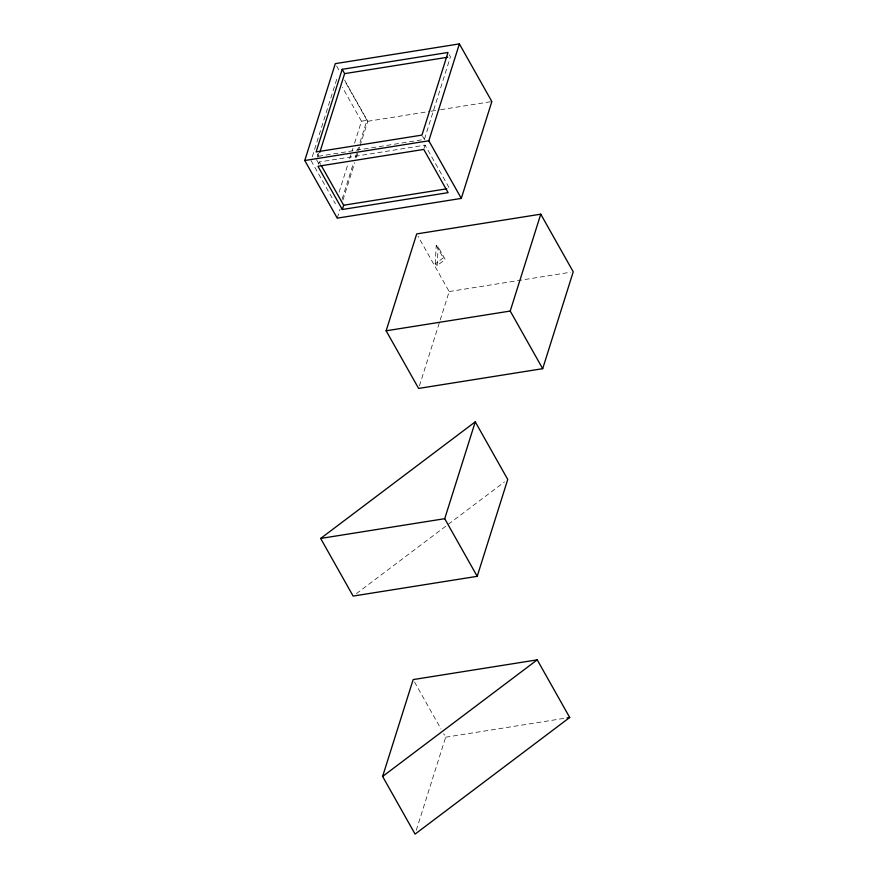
<?xml version="1.0" encoding="UTF-8"?>
<svg xmlns="http://www.w3.org/2000/svg" width="878" height="878" viewBox="0 0 878 878"><rect width="100%" height="100%" fill="white"/><g stroke="black" fill="none" stroke-linecap="round" stroke-linejoin="round"><path stroke-width="0.66" stroke-dasharray="4.39 3.29" d="M435.225 263.916L436.234 245.379L438.177 246.981L445.212 259.46L437.167 265.518L435.225 263.916L443.269 257.858L445.212 259.46M437.167 265.518L438.177 246.981M312.283 156.723L337.13 77.977M317.353 157.151L318.571 153.277M449.229 54.634L450.447 56.796L424.381 139.426L318.56 156.262L319.383 153.683M318.615 164.131L319.285 161.991L425.117 145.155L449.47 188.386L448.79 190.515M339.084 192.205L348.05 163.802M349.674 158.644L351.705 152.19M352.122 150.895L352.934 148.316M354.558 143.147L361.484 121.197L342.387 87.317M342.113 199.087L353.516 162.935M355.151 157.766L357.181 151.312M357.587 150.028L358.4 147.438M360.035 142.28L366.96 120.33L344.571 80.611M337.24 218.15L340.082 209.118M342.936 200.074L354.756 162.617M356.38 157.447L359.64 147.12M360.046 145.825L367.783 121.285L344.593 80.117M424.096 148.36L425.117 145.155M419.432 385.848L439.801 321.271M440.207 319.976L449.174 291.562L418.027 236.281M416.304 830.226L445.64 737.224L443.642 733.701M356.402 593.616L504.488 481.923M361.484 121.197L366.96 120.33M367.783 121.285L429.825 111.407M431.175 111.199L439.263 109.904M440.613 109.695L491.856 101.541M449.174 291.562L570.546 272.246M445.64 737.224L565.651 718.127M422.559 136.178L424.381 139.426M336.636 66.004L339.951 71.875M436.234 245.379L443.269 257.858M317.342 154.1L318.56 156.262M319.285 161.991L320.602 164.329M316.541 159.73L319.175 164.405M311.064 160.597L335.418 203.828M414.482 681.943L440.997 728.992"/><path stroke-width="1.32" d="M304.765 160.52L335.308 63.644L459.381 43.9L491.856 101.541L461.301 198.406L337.24 218.15L304.765 160.52L428.826 140.776L459.381 43.9M342.19 69.318L316.124 151.938L421.956 135.102L448.01 52.471L342.19 69.318L344.626 73.642L319.79 152.388M342.299 209.502L317.946 166.271L423.767 149.425L448.12 192.655L342.299 209.502L343.649 205.222L321.26 165.503M386.144 330.797L416.699 233.921L540.76 214.177L573.235 271.818L542.692 368.683L418.619 388.427L386.144 330.797L510.217 311.053L540.76 214.177M477.204 576.33L444.718 518.689L475.272 421.824L507.747 479.465L477.204 576.33L353.132 596.074L320.657 538.444L475.272 421.824M382.61 776.459L413.154 679.594L537.226 659.85L569.701 717.48L415.085 834.1L382.61 776.459L537.226 659.85M344.626 73.642L447.769 57.224M343.649 205.222L446.792 188.803M320.657 538.444L444.718 518.689M567.001 717.908L569.701 717.48M428.826 140.776L461.301 198.406M510.217 311.053L542.692 368.683"/></g></svg>
